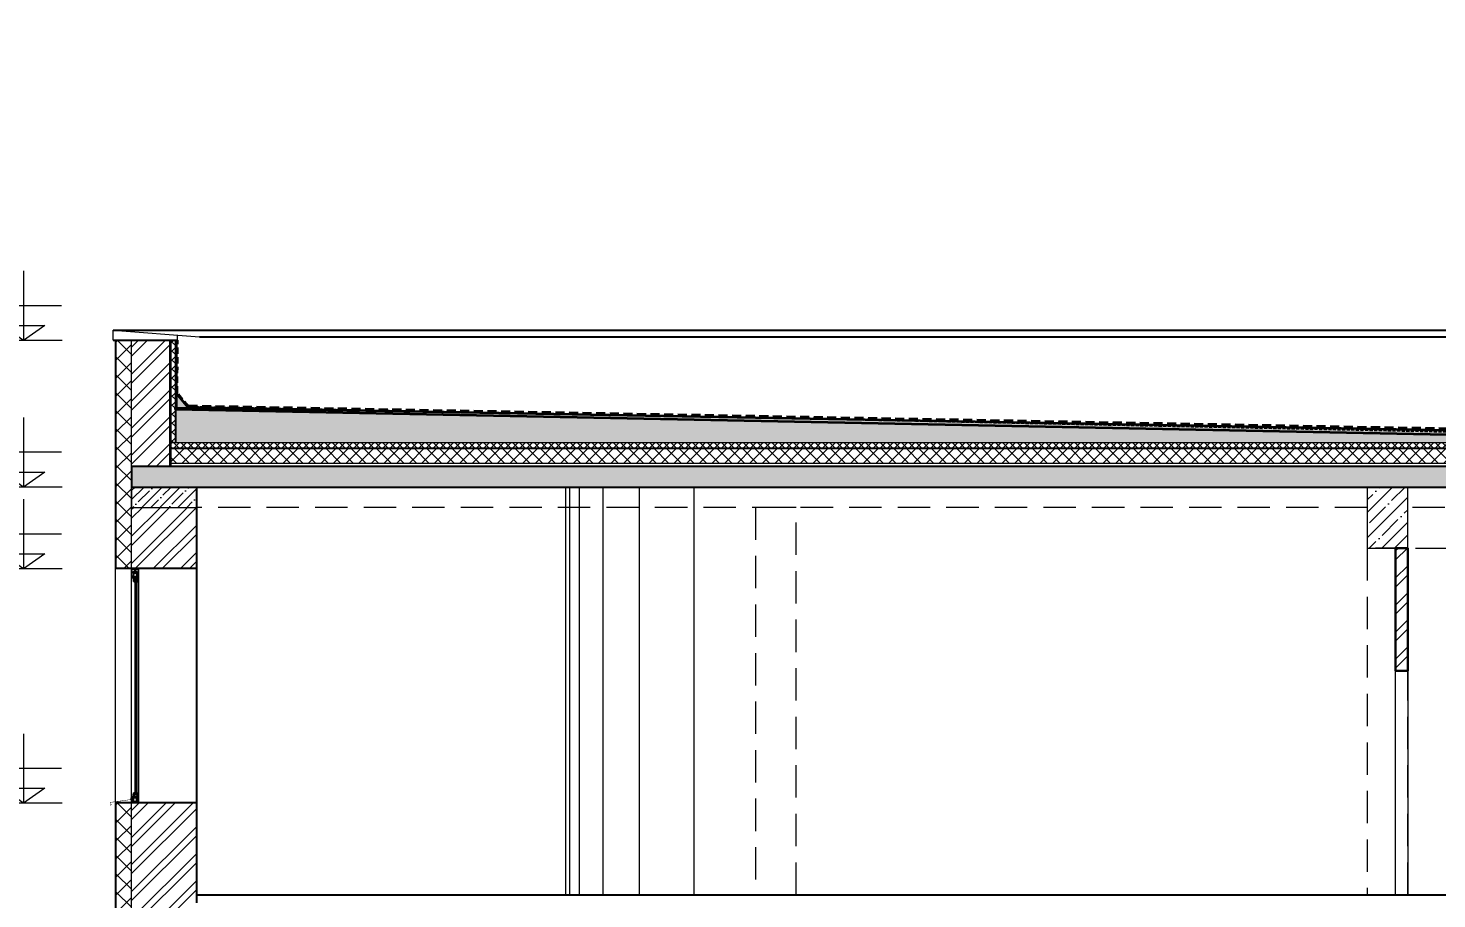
# Model space of a CAD drawing. Header units: millimetres. Extents: x -136099598 to 11807193, y 0 to 779331.
# Drawn here: x 548011 to 561829, y 296914 to 305456 of the extents above; entities that cross this region are included whole.
import ezdxf
from ezdxf import colors
from ezdxf.entities.mleader import LeaderData, LeaderLine
from ezdxf.math import Vec2, Vec3

# ---------------------------------------------------------------- set-up
doc = ezdxf.new("R2010")
doc.units = ezdxf.units.MM
doc.header["$MEASUREMENT"] = 0
for name, pattern in [('ADSK_Штрих_ш3 п1_5', [4.5, 3, -1.5]), ('DASHED', [19.05, 12.7, -6.35]), ('HIDDEN2', [4.7625, 3.175, -1.5875])]:
    doc.linetypes.add(name, pattern=pattern)
doc.layers.get('0').update_dxf_attribs({"color": 250, "lineweight": 9})
for name, color, linetype, lineweight in [('24_Фасад_разрез_тонкая', 7, 'Continuous', 9), ('АР_Двери', 5, 'Continuous', 18), ('АР_Лестницы', 6, 'Continuous', 15), ('АР_Окна', 4, 'Continuous', 0), ('АР_Отметки', 250, 'Continuous', 15), ('АР_Перегородки кирпич', 244, 'Continuous', 30), ('АР_Стены фасадные', 7, 'Continuous', 30), ('АР_Тонкие', 250, 'Continuous', 5), ('АР_Штриховка', 253, 'Continuous', 13), ('СТЕНЫ кирпич ЛИДЕР', 250, 'Continuous', 15), ('Фасад_тонкие', 7, 'Continuous', 5), ('Штриховка', 7, 'Continuous', 5), ('Штриховка в сечении', 7, 'Continuous', 18)]:
    doc.layers.add(name, color=color, linetype=linetype, lineweight=lineweight)
doc.layers.add('PDF _0', color=7, linetype='Continuous')
doc.styles.add('ISOCPEUR', font='isocpeur.ttf', dxfattribs={"width": 0.7})
doc.styles.add('PDF ISOCPEUR', font='isocpeur.ttf')

# ---------------------------------------------------------------- blocks, each defined once
blk = doc.blocks.new('A$Cd8d14d9d')
at = {"ltscale": 150}
for p, q in [((0, 682), (0, 0)), ((-372, 341), (1132, 341)), ((-380, 0), (380, 0))]:
    blk.add_line(p, q, dxfattribs=at)
blk.add_lwpolyline([(0, 0), (210, 147), (-210, 147), (0, 0)], dxfattribs=at)
blk = doc.blocks.new('A$Cb732d2f7')
at = {"ltscale": 150, "xscale": -1}
for p in [(-390, 12938), (-390, 11500), (-390, 10698), (-390, 8398), (-380, 6498), (-380, 4198), (-380, 2300), (-380, 0)]:
    blk.add_blockref('A$Cd8d14d9d', p, dxfattribs=at)
at = {"ltscale": 150, "xscale": -1, "rotation": 359.9992924696829}
blk.add_blockref('A$Cd8d14d9d', (-982, 12328), dxfattribs=at)
at = {"layer": 'PDF _0', "lineweight": 0, "char_height": 262.5, "attachment_point": 9, "style": 'PDF ISOCPEUR'}
for s, insert in [('+13,840', (-444, 13279)), ('+13,240', (-1022, 12669)), ('+12,400', (-444, 11841)), ('+11,600', (-444, 11039)), ('+9,300', (-444, 8739)), ('+7,400', (-434, 6839)), ('+5,100', (-434, 4539)), ('+3,200', (-434, 2641)), ('+0,900', (-434, 341))]:
    blk.add_mtext(s, dxfattribs=dict(at, insert=insert))
blk = doc.blocks.new('_DotSmall')
at = {"color": 0, "linetype": 'ByBlock', "const_width": 0.5}
blk.add_lwpolyline([(-0.0625, 0, 1), (0.0625, 0, 1)], format="xyb", close=True, dxfattribs=at)
blk = doc.blocks.new('A$Ca7d7b90d')
for p, q in [((0, 2179), (0, 2161)), ((0, 2162), (0, 2100)), ((0, 2162), (7, 2162)), ((0, 2155), (0, 2162)), ((0, 2162), (7, 2162)), ((0, 2161), (0, 2154)), ((0, 2155), (0, 2155)), ((0, 2155), (0, 2155)), ((0, 2154), (0, 2155)), ((0, 2155), (0, 2155)), ((0, 2100), (16, 2096)), ((2, 2160), (7, 2160)), ((2, 2160), (2, 2151)), ((7, 2160), (2, 2160)), ((2, 2160), (2, 2151)), ((2, 2151), (17, 2151)), ((2, 2151), (17, 2151)), ((3, 2148), (3, 2131)), ((17, 2148), (3, 2148)), ((3, 2137), (3, 2114)), ((11, 2114), (3, 2114)), ((3, 2112), (3, 2101)), ((11, 2112), (3, 2112)), ((3, 2101), (12, 2099)), ((7, 2162), (7, 2160)), ((7, 2162), (7, 2160)), ((11, 2112), (15, 2107)), ((12, 2112), (16, 2107)), ((13, 2162), (22, 2162)), ((13, 2162), (13, 2160)), ((13, 2160), (13, 2162)), ((13, 2162), (22, 2162)), ((13, 2160), (17, 2160)), ((17, 2160), (13, 2160)), ((13, 2099), (16, 2098)), ((15, 2107), (15, 2102)), ((16, 2107), (16, 2101)), ((16, 2096), (16, 2076)), ((16, 2076), (16, 2075)), ((17, 2160), (17, 2151)), ((17, 2151), (17, 2160)), ((17, 2115), (21, 2112)), ((17, 2075), (17, 2075)), ((17, 2074), (17, 2065)), ((18, 2112), (18, 2106)), ((18, 2105), (18, 2084)), ((19, 2160), (22, 2160)), ((19, 2160), (19, 2151)), ((22, 2160), (19, 2160)), ((19, 2160), (19, 2151)), ((19, 2151), (32, 2160)), ((19, 2151), (32, 2151)), ((19, 2151), (19, 2151)), ((19, 2148), (32, 2148)), ((19, 2145), (19, 2115)), ((19, 2115), (21, 2115)), ((19, 2115), (31, 2115)), ((19, 2074), (19, 2066)), ((21, 2146), (21, 2115)), ((21, 2146), (49, 2146)), ((21, 2112), (31, 2112)), ((22, 2162), (22, 2160)), ((22, 2162), (22, 2160)), ((24, 2069), (24, 2074)), ((25, 2108), (25, 2112)), ((34, 2108), (25, 2108)), ((25, 2078), (55, 2080)), ((25, 2075), (25, 2078)), ((26, 2074), (25, 2075)), ((26, 2069), (26, 2074)), ((30, 2146), (30, 2144)), ((30, 2144), (39, 2144)), ((31, 2116), (31, 2112)), ((31, 2116), (38, 2116)), ((32, 2160), (32, 2179)), ((32, 2179), (32, 2179)), ((33, 2099), (33, 2104)), ((33, 2104), (35, 2104)), ((34, 2106), (34, 2108)), ((35, 2106), (34, 2106)), ((47, 2098), (34, 2098)), ((35, 2104), (35, 2106)), ((38, 2151), (51, 2151)), ((38, 2148), (51, 2148)), ((38, 2116), (38, 2112)), ((38, 2115), (50, 2115)), ((38, 2112), (52, 2112)), ((39, 2146), (39, 2144)), ((58, 2107), (45, 2107)), ((45, 2107), (45, 2105)), ((45, 2105), (47, 2105)), ((47, 2162), (56, 2162)), ((47, 2162), (47, 2160)), ((47, 2160), (51, 2160)), ((47, 2105), (47, 2099)), ((49, 2146), (49, 2115)), ((49, 2115), (51, 2115)), ((50, 2119), (66, 2119)), ((51, 2160), (51, 2151)), ((51, 2148), (51, 2115)), ((52, 2148), (66, 2148)), ((52, 2112), (52, 2110)), ((52, 2110), (56, 2110)), ((53, 2160), (56, 2160)), ((53, 2160), (53, 2151)), ((53, 2151), (68, 2151)), ((55, 2080), (55, 2067)), ((56, 2162), (56, 2160)), ((56, 2110), (56, 2117)), ((56, 2117), (66, 2117)), ((57, 2103), (57, 2106)), ((57, 2106), (58, 2106)), ((63, 2103), (57, 2103)), ((57, 2080), (57, 2066)), ((58, 2106), (58, 2107)), ((65, 2107), (61, 2107)), ((61, 2107), (61, 2106)), ((61, 2106), (63, 2106)), ((63, 2106), (63, 2103)), ((66, 2117), (65, 2110)), ((65, 2110), (70, 2110)), ((65, 2063), (65, 2107)), ((66, 2148), (66, 2123)), ((66, 2133), (66, 2119)), ((70, 2165), (70, 2179)), ((70, 2171), (70, 2110)), ((18, 2064), (27, 2060)), ((20, 2065), (27, 2062)), ((25, 2068), (24, 2068)), ((28, 2069), (26, 2069)), ((26, 2069), (26, 2069)), ((26, 2067), (26, 2067)), ((27, 2062), (27, 2066)), ((27, 2060), (29, 2060)), ((29, 2068), (28, 2069)), ((29, 2060), (29, 2068)), ((29, 2060), (30, 2056)), ((39, 2060, 0), (34, 2060, 0)), ((49, 2060, 0), (43, 2060)), ((53, 2058), (52, 2057, 0)), ((55, 2067), (53, 2067)), ((53, 2067), (53, 2064)), ((53, 2064), (54, 2064)), ((54, 2061), (53, 2061)), ((53, 2061), (53, 2058)), ((53, 2058), (54, 2058)), ((54, 2058), (64, 2062)), ((54, 2061), (54, 2061)), ((57, 2063), (56, 2065)), ((58, 2062), (56, 2061)), ((59, 2065), (58, 2066)), ((59, 2062), (63, 2063))]:
    blk.add_line(p, q)
at = {"elevation": 0}
for points in [[(70, 2191), (70, 2179), (0, 2179), (0, 2191)], [(52, 2071), (29, 2071), (29, 2075), (52, 2075)], [(56, 2162), (56, 2160), (53, 2160), (53, 2151), (68, 2151), (68, 2160), (62, 2160), (62, 2162), (70, 2162), (70, 2171), (70, 2179), (38, 2179), (38, 2151), (51, 2151), (51, 2160), (47, 2160), (47, 2162), (56, 2162)]]:
    blk.add_lwpolyline(points, close=True, dxfattribs=at)
for points in [[(18, 2112), (24, 2112), (24, 2106), (18, 2106)], [(18, 2105), (24, 2105), (24, 2084), (18, 2084)], [(24, 2074), (19, 2074)], [(45, 2079), (43, 2079), (43, 2077), (37, 2077), (38, 2079), (35, 2079), (35, 2077), (30, 2077), (30, 2078), (25, 2078), (25, 2075), (29, 2075), (29, 2075)], [(52, 2075), (55, 2077), (55, 2078), (54, 2078), (54, 2079), (52, 2079), (52, 2080), (51, 2080), (51, 2077), (45, 2077), (45, 2079)], [(65, 2107), (67, 2107), (67, 2108), (70, 2108), (70, 2110)]]:
    blk.add_lwpolyline(points)
for points in [[(22, 2077), (22, 2077, -0.220624), (22, 2078), (23, 2080, 0.200745), (23, 2080), (22, 2081), (21, 2078, 0.137154), (21, 2077), (21, 2076), (21, 2076, -0.294881), (20, 2077), (20, 2077, -0.24632), (20, 2078), (22, 2081), (19, 2081), (19, 2082), (22, 2082, -0.154463), (23, 2082), (23, 2081, -0.295046), (24, 2080), (23, 2077), (24, 2077), (24, 2077, -0.392087)], [(55, 2105), (54, 2082), (26, 2080), (26, 2082), (25, 2083), (25, 2089), (27, 2089), (27, 2090), (25, 2090), (25, 2105), (30, 2105), (30, 2099, 0.414214), (31, 2098), (31, 2098), (31, 2096, 0.414214), (32, 2095), (38, 2095), (38, 2093), (40, 2093), (40, 2095), (41, 2095), (41, 2093), (43, 2093), (43, 2095), (47, 2095), (49, 2095, 0.414214), (50, 2096), (50, 2105)]]:
    blk.add_lwpolyline(points, format="xyb", close=True, dxfattribs=at)
blk.add_lwpolyline([(57, 2080), (56, 2082), (56, 2101), (63, 2101, -0.414214), (63, 2100), (63, 2063)], format="xyb")
for centre, radius, start, end in [((15, 2113), 4.13, 32.5036, 171.0739), ((15, 2113), 3.06, 35.6724, 187.8932), ((15, 2099), 3.16, 97.2423, 180.0057), ((15, 2099), 2.09, 57.6218, 197.7088), ((17, 2075), 0.803, 180, 240), ((17, 2074), 0.803, 0, 60), ((35, 2114), 4.87, 196.2855, 343.7145), ((34, 2099), 0.803, 180, 270), ((47, 2099), 0.803, 270, 0), ((18, 2065), 0.803, 180, 246.4843), ((20, 2066), 0.803, 180, 246.4843), ((25, 2069), 0.803, 180, 225), ((26, 2068), 0.803, 225, 270), ((26, 2066), 0.803, 0, 90), ((55, 2064), 0.803, 41.6297, 176.6297), ((55, 2061), 0.803, 180, 315), ((58, 2066), 0.803, 180, 229.7384), ((57, 2063), 0.803, 315, 49.7384), ((57, 2063), 2.55, 333.5184, 49.7384), ((64, 2063), 0.803, 291.1065, 0)]:
    blk.add_arc(centre, radius, start, end)
at = {"layer": 'АР_Стены фасадные', "lineweight": 15}
for p, q in [((0, -47), (0, -109)), ((17, -98), (2, -98)), ((2, -98), (2, -107)), ((12, -46), (4, -48)), ((4, -48), (4, -59)), ((4, -59), (4, -48)), ((11, -59), (4, -59)), ((4, -60), (4, -76)), ((11, -60), (4, -60)), ((15, -76), (4, -76)), ((4, -78), (4, -95)), ((15, -78), (4, -78)), ((4, -95), (17, -95)), ((8, -76), (8, -78)), ((8, -95), (8, -98)), ((15, -53), (11, -59)), ((16, -53), (12, -59)), ((13, -61), (12, -62)), ((12, -76), (12, -78)), ((12, -95), (12, -98)), ((15, -62), (14, -64)), ((16, -48), (15, -48)), ((15, -53), (15, -49)), ((17, -63), (15, -76)), ((15, -78), (17, -95)), ((16, -23), (16, -22)), ((16, -43), (16, -23)), ((16, -53), (16, -48)), ((21, -59), (16, -63)), ((17, -22), (17, -21)), ((19, -62), (17, -77)), ((17, -77), (19, -95)), ((17, -98), (17, -107)), ((18, -11), (27, -7)), ((18, -21), (18, -11)), ((18, -52), (18, -31)), ((18, -59), (18, -53)), ((19, -21), (19, -13)), ((50, -62), (19, -62)), ((19, -65), (19, -95)), ((21, -65), (19, -65)), ((19, -95), (33, -95)), ((33, -98), (19, -98)), ((19, -98), (19, -107)), ((20, -12), (27, -9)), ((34, -59), (21, -59)), ((21, -65), (21, -93)), ((49, -93), (21, -93)), ((25, -14), (24, -15)), ((24, -16), (24, -21)), ((26, -21), (25, -22)), ((25, -22), (25, -25)), ((25, -25), (55, -27)), ((34, -54), (25, -54)), ((25, -54), (25, -59)), ((26, -14), (26, -14)), ((28, -16), (26, -16)), ((26, -16), (26, -16)), ((26, -16), (26, -21)), ((27, -7), (29, -7)), ((27, -9), (27, -13)), ((29, -15), (28, -16)), ((29, -7), (30, -3)), ((29, -7), (29, -15)), ((33, -45), (33, -51)), ((33, -51), (35, -51)), ((39, -7), (34, -7)), ((47, -45), (34, -45)), ((35, -53), (34, -53)), ((34, -53), (34, -54)), ((34, -59), (34, -62)), ((35, -51), (35, -53)), ((52, -59), (36, -59)), ((36, -59), (36, -62)), ((40, -95), (51, -95)), ((51, -98), (40, -98)), ((49, -7), (43, -7)), ((45, -54), (45, -52)), ((45, -52), (47, -52)), ((58, -54), (45, -54)), ((47, -52), (47, -45)), ((49, -93), (49, -65)), ((51, -65), (49, -65)), ((50, -62), (55, -76)), ((53, -5), (51, -4)), ((51, -95), (51, -65)), ((51, -95), (55, -76)), ((51, -98), (51, -107)), ((57, -56), (52, -56)), ((52, -59), (52, -56)), ((53, -8), (53, -5)), ((53, -5), (54, -5)), ((54, -8), (53, -8)), ((53, -14), (53, -11)), ((53, -11), (54, -11)), ((55, -14), (53, -14)), ((53, -95), (55, -82)), ((53, -95), (66, -95)), ((68, -98), (53, -98)), ((53, -98), (53, -107)), ((54, -5), (64, -9)), ((54, -8), (54, -8)), ((66, -69), (54, -69)), ((54, -69), (56, -76)), ((55, -27), (55, -14)), ((66, -82), (55, -82)), ((57, -9), (56, -8)), ((57, -10), (56, -12)), ((57, -56), (56, -64)), ((66, -64), (56, -64)), ((56, -80), (56, -76)), ((66, -80), (56, -80)), ((57, -27), (57, -13)), ((63, -50), (57, -50)), ((57, -50), (57, -53)), ((57, -53), (58, -53)), ((59, -12), (58, -13)), ((58, -53), (58, -54)), ((59, -9), (63, -10)), ((61, -54), (61, -53)), ((61, -53), (63, -53)), ((65, -54), (61, -54)), ((63, -53), (63, -50)), ((65, -10), (65, -54)), ((70, -56), (65, -56)), ((65, -56), (66, -64)), ((66, -80), (66, -69)), ((66, -95), (66, -82)), ((70, -56), (70, -109))]:
    blk.add_line(p, q, dxfattribs=at)
for points in [[(31, 2071), (31, -18)], [(34, 2071), (34, -18)], [(39, 2071), (39, -18)], [(43, 2071), (43, -18)], [(49, 2071), (49, -18)], [(52, 2071), (52, -18)], [(18, -52), (24, -52), (24, -31), (18, -31)], [(18, -59), (24, -59), (24, -53), (18, -53)], [(24, -21), (19, -21)], [(45, -26), (43, -26), (43, -24), (38, -24), (38, -26), (35, -25), (35, -24), (30, -24), (30, -25), (26, -25), (26, -22), (29, -22), (29, -22)], [(36, -62), (36, -59), (52, -59), (52, -56), (57, -56), (56, -64), (66, -64), (65, -56), (70, -56), (70, -109), (64, -109), (64, -107), (68, -107), (68, -98), (53, -98), (53, -107), (56, -107), (56, -109), (47, -109), (47, -107), (51, -107), (51, -98), (40, -98), (40, -95), (51, -95), (55, -76), (50, -62), (36, -62)], [(52, -22), (55, -24), (55, -24), (54, -24), (54, -26), (52, -26), (52, -27), (51, -27), (51, -24), (45, -24), (45, -26)], [(65, -54), (67, -54), (67, -55), (70, -55), (70, -56)]]:
    blk.add_lwpolyline(points, dxfattribs=at)
for points in [[(16, -43), (16, -45), (13, -45, 0.379688), (15, -48), (16, -48), (16, -53), (12, -59, 0.457708), (16, -63), (21, -59), (34, -59), (34, -62), (19, -62), (17, -77), (19, -95), (33, -95), (33, -98), (19, -98), (19, -107), (23, -107), (23, -109), (13, -109), (13, -107), (17, -107), (17, -98), (2, -98), (2, -107), (6, -107), (6, -109), (0, -109), (0, -47), (16, -43)], [(57, -27), (56, -29), (56, -48), (63, -48, 0.414214), (63, -47), (63, -10)]]:
    blk.add_lwpolyline(points, format="xyb", dxfattribs=at)
for points in [[(23, -24), (23, -24, 0.220624), (22, -25), (23, -27, -0.200745), (23, -27), (23, -28), (21, -25, -0.137154), (21, -24), (21, -23), (21, -23, 0.294881), (20, -24), (20, -24, 0.24632), (20, -25), (22, -28), (19, -28), (19, -29), (22, -29, 0.154463), (23, -28), (23, -28, 0.295046), (24, -27), (23, -24), (24, -24), (24, -24, 0.392087)], [(55, -52), (54, -29), (26, -26), (26, -29), (25, -30), (25, -36), (28, -36), (28, -37), (25, -37), (25, -52), (30, -52), (30, -46, -0.414214), (31, -45), (31, -45), (31, -43, -0.414214), (32, -42), (38, -42), (38, -40), (40, -40), (40, -42), (41, -42), (41, -40), (43, -40), (43, -42), (47, -42), (49, -42, -0.414214), (50, -43), (50, -52)]]:
    blk.add_lwpolyline(points, format="xyb", close=True, dxfattribs=at)
for points in [[(52, -18), (29, -18), (29, -22), (52, -22)], [(65, -66), (54, -66), (54, -68), (65, -68)]]:
    blk.add_lwpolyline(points, close=True, dxfattribs=at)
for centre, radius, start, end in [((15, -60), 3.88, 184.6729, 304.0229), ((15, -46), 3.43, 185.2138, 261.6464), ((16, -59), 3.56, 178.2218, 276.5977), ((16, -46), 2.31, 167.4935, 258.8856), ((35, -61), 4.87, 17.4307, 162.5693), ((35, -60), 2.63, 23.4637, 156.5363), ((34, -45), 0.8, 90, 180), ((47, -45), 0.8, 0, 90)]:
    blk.add_arc(centre, radius, start, end, dxfattribs=at)
at = {"layer": 'АР_Тонкие', "lineweight": 15}
for centre, radius, start, end in [((17, -22), 0.8, 120, 180), ((17, -21), 0.8, 300, 0), ((18, -11), 0.8, 113.5158, 180), ((20, -13), 0.8, 113.5158, 180), ((25, -16), 0.8, 135, 180), ((26, -15), 0.8, 90, 135), ((26, -13), 0.8, 270, 0), ((55, -8), 0.8, 45, 180), ((55, -11), 0.8, 183.3703, 318.3703), ((57, -10), 0.8, 310.2616, 45), ((58, -13), 0.8, 130.2616, 180), ((57, -10), 2.54, 310.2616, 26.4816), ((64, -10), 0.8, 0, 68.8935)]:
    blk.add_arc(centre, radius, start, end, dxfattribs=at)

msp = doc.modelspace()

# ---------------------------------------------------------------- hatches: boundary and pattern name
at = {"ltscale": 40, "true_color": 0x383e42}
h = msp.add_hatch(dxfattribs=at)
h.set_pattern_fill('ANSI32', color=250, scale=500, angle=360)
h.set_pattern_definition([(45, (56044.5, 0), (-132.58252, 132.58252), []), (45, (56132.89, -2e-14), (-132.58252, 132.58252), [])])
h.paths.add_polyline_path([(549024.752, 302394.327), (549405.498, 302393.98), (549405.536, 302242.955), (549405.498, 302238.006), (549407.287, 301333.998), (549405.499, 301333.945), (549405.497, 301153.943), (549024.752, 301153.945), (549024.713, 300754.211), (549664.79, 300754.211), (549664.751, 300154.208), (549024.752, 300154.208)])
at = {"ltscale": 100, "transparency": 33554687}
h = msp.add_hatch(dxfattribs=at)
h.set_pattern_fill('ANSI35', color=0, scale=700)
h.set_pattern_definition([(45, (107916.07, -0.61), (-123.743687, 123.743687), []), (45, (108039.81, -0.61), (-123.743687, 123.743687), [218.75, -43.75, 0, -43.75])])
h.paths.add_polyline_path([(613114.744, 301153.968), (549024.691, 301153.937), (549024.812, 300954.023), (561124.873, 300953.894), (561180.788, 300953.98), (613114.744, 300954.031)])
h = msp.add_hatch(dxfattribs=at)
h.set_pattern_fill('ANSI35', color=0, scale=500)
h.paths.add_polyline_path([(549664.752, 300953.98), (549664.752, 300754.211), (549024.612, 300754.211), (549024.612, 300953.98)])
h = msp.add_hatch(dxfattribs=at)
h.set_pattern_fill('ANSI35', color=0, scale=700)
h.set_pattern_definition([(45, (113681.05, -0.62), (-123.743687, 123.743687), []), (45, (113804.8, -0.62), (-123.743687, 123.743687), [218.75, -43.75, 0, -43.75])])
h.paths.add_polyline_path([(561544.6, 300954.024), (561144.876, 300954.024), (561144.87, 300354.174), (561144.87, 300353.974), (561344.736, 300353.974), (561544.601, 300353.974)])
at = {"ltscale": 40, "true_color": 0x383e42}
h = msp.add_hatch(dxfattribs=at)
h.set_pattern_fill('ANSI32', color=250, scale=500, angle=360)
h.set_pattern_definition([(45, (95961.26, 4303.58), (-132.58252, 132.58252), []), (45, (96049.65, 4303.58), (-132.58252, 132.58252), [])])
h.paths.add_polyline_path([(561544.761, 300353.974), (561544.761, 299152.323), (561424.882, 299152.323), (561424.882, 300353.974)])
h = msp.add_hatch(dxfattribs=at)
h.set_pattern_fill('ANSI32', color=250, scale=500, angle=360)
h.set_pattern_definition([(45, (50033.95, 9595.65), (-132.58252, 132.58252), []), (45, (50122.34, 9595.65), (-132.58252, 132.58252), [])])
h.paths.add_polyline_path([(549566.862, 296873.985), (549566.862, 296673.985), (549664.752, 296673.985), (549664.752, 295953.863), (549024.752, 295953.982), (549024.773, 297854.316), (549664.752, 297854.1), (549664.752, 296873.985)])
at = {"layer": 'Штриховка', "transparency": 33554636}
h = msp.add_hatch(dxfattribs=at)
h.set_pattern_fill('ANSI37', color=256, scale=1000)
h.set_pattern_definition([(45, (58951.07, 10798), (-88.388348, 88.388348), []), (135, (58951.07, 10798), (-88.388348, -88.388348), [])])
h.paths.add_polyline_path([(549024.752, 302393.942), (549024.752, 300154.208), (548874.752, 300154.208), (548874.752, 302393.942)])
h = msp.add_hatch(dxfattribs=at)
h.set_pattern_fill('ANSI37', color=256, scale=500)
h.paths.add_polyline_path([(549455.498, 302393.943), (549455.498, 301386.038), (549405.5, 301386.038), (549405.498, 302393.942)])
h = msp.add_hatch(dxfattribs=at)
h.set_pattern_fill('AR-SAND', color=256, scale=20)
h.set_pattern_definition([(37.5, (0, 0), (-1.2598672, 38.5364754), [0, -30.4, 0, -34, 0, -32.5]), (7.5, (0, 0), (35.395534, 56.4429213), [0, -16.4, 0, -27.4, 0, -10.5]), (327.5, (-24.6, 0), (62.2828372, 0.113181), [0, -10, 0, -36, 0, -47]), (317.5, (-24.6, 0), (60.122532, 17.5535113), [0, -5, 0, -23.6, 0, -27])])
h.paths.add_polyline_path([(549465.498, 301714.331), (549465.498, 301872.876), (549576.53, 301736.255), (563404.752, 301486.021), (566853.781, 301546.499), (579344.7, 301765.524), (595283.972, 301485.996), (604169.126, 301627.29), (612590.228, 301761.205), (612702.806, 301888.539), (612702.806, 301762.995), (612712.806, 301763.154), (612712.806, 301713.154), (595283.972, 301435.996), (579344.736, 301713.497), (563404.752, 301436.025)])
h = msp.add_hatch(dxfattribs=at)
h.set_pattern_fill('ANSI37', color=256, scale=400)
h.set_pattern_definition([(45, (413666.46, 27.124), (-35.355339, 35.355339), []), (135, (413666.46, 27.124), (-35.355339, -35.355339), [])])
h.paths.add_polyline_path([(612712.806, 301386.026), (612712.806, 301333.945), (549405.498, 301333.965), (549405.5, 301386.041)])
h = msp.add_hatch(dxfattribs=at)
h.set_pattern_fill('ANSI37', color=256, scale=700)
h.set_pattern_definition([(45, (107916.13, 29.43), (-61.871843, 61.871843), []), (135, (107916.13, 29.43), (-61.871843, -61.871843), [])])
h.paths.add_polyline_path([(612762.807, 301334.301), (549405.498, 301333.991), (549405.498, 301184.066), (561024.937, 301183.937), (561051.06, 301184.023), (612762.805, 301184.054)])
h = msp.add_hatch(dxfattribs=at)
h.set_pattern_fill('ANSI37', color=256, scale=1000)
h.set_pattern_definition([(45, (58951.07, 6258.22), (-88.388348, 88.388348), []), (135, (58951.07, 6258.22), (-88.388348, -88.388348), [])])
h.paths.add_polyline_path([(549024.752, 297854.171), (549024.752, 295953.982), (548874.752, 295953.944), (548874.752, 297854.171)])
at = {"layer": 'Штриховка в сечении', "ltscale": 2, "transparency": 33554636}
h = msp.add_hatch(dxfattribs=at)
h.set_pattern_fill('GRAVEL', color=256, scale=250)
h.set_pattern_definition([(228.0127875, (180, 250), (-2000, -2250), [33.634, -3329.77201]), (184.9697407, (157.5, 225), (3000, 250), [57.717, -5713.98119]), (132.510447, (100, 220), (2500, -2750), [40.697, -4029.00815]), (267.273689, (2.5, 157.5), (250, 5000), [52.5595, -5203.38951]), (292.8336542, (0, 105), (-1250, 3000), [51.53875, -5102.34328]), (357.273689, (20, 57.5), (-5000, 250), [52.5595, -5203.38951]), (37.6942405, (72.5, 55), (-3250, -2500), [69.50725, -6881.21214]), (72.2553284, (127.5, 97.5), (1750, 5500), [65.622, -6496.58037]), (121.4295656, (147.5, 160), (-2000, 3250), [52.7375, -5221.01828]), (175.2363583, (120, 205), (2750, -250), [60.208, -2950.190645]), (222.3974378, (60, 210), (-3000, -2750), [77.862, -7708.34375]), (138.814075, (250, 155), (-1750, 1500), [26.57525, -2630.9612]), (171.4692344, (230, 172.5), (3250, -500), [50.55925, -5005.37785]), (225, (180, 180), (-3e-14, -250), [35.35525, -318.19814]), (203.1985905, (162.5, 210), (1250, 500), [19.0395, -1884.90378]), (291.8014095, (145, 202.5), (-250, 750), [26.92575, -1319.36545]), (30.9637565, (155, 177.5), (750, 500), [43.73225, -1414.00572]), (161.565051, (192.5, 200), (500, -250), [31.62275, -758.946665]), (16.3895403, (0, 202.5), (2500, 750), [44.3, -4385.71129]), (70.346176, (42.5, 215), (-1000, -2750), [37.16525, -3679.35194]), (293.1985905, (192.5, 250), (-500, 1250), [38.07875, -1865.86453]), (343.6104597, (207.5, 215), (-2500, 750), [44.3, -4385.71129]), (339.443955, (0, 47.5), (-1250, 500), [42.72, -2093.28094]), (294.7751406, (40, 32.5), (-1250, 2750), [35.7945, -3543.66077]), (66.8014095, (195, 0), (500, 1250), [38.07875, -1865.86453]), (17.3540246, (210, 35), (-3250, -1000), [41.90775, -4148.8559]), (69.443955, (72.5, 0), (-500, -1250), [21.36, -2114.64094]), (101.3099325, (180, 0), (-250, 1000), [12.7475, -1262.00738]), (165.963757, (177.5, 12.5), (750, -250), [51.53875, -979.23766]), (186.009006, (127.5, 25), (2500, 250), [47.7625, -4728.48079]), (303.690068, (155, 155), (-250, 500), [36.0555, -865.33232]), (353.1572266, (175, 125), (4250, -500), [62.9485, -6231.89066]), (60.945396, (237.5, 117.5), (-1000, -1750), [25.739, -2548.168535]), (90, (250, 140), (-250, 250), [15, -235]), (120.2564372, (122.5, 32.5), (1000, -1750), [34.731, -3438.38]), (48.0127875, (105, 62.5), (2000, 2250), [67.268, -3296.13801]), (0, (150, 112.5), (250, 250), [65, -185]), (325.3048465, (215, 112.5), (2500, -1750), [39.5285, -3913.318575]), (254.054604, (247.5, 90), (-250, -1000), [36.4005, -1783.62697]), (207.6459754, (237.5, 55), (-4750, -2500), [59.26625, -5867.36855]), (175.4260787, (185, 27.5), (-3250, 250), [62.69975, -6207.26835])])
h.paths.add_polyline_path([(612712.806, 301713.154), (595283.102, 301436.011), (579344.736, 301713.497), (563403.957, 301436.041), (549455.523, 301714.654), (549455.498, 301386.038), (561024.873, 301386.038), (561167.067, 301386.038), (612712.806, 301385.979)])

# ---------------------------------------------------------------- linework, layer by layer
at = {"ltscale": 150}
for p, q in [((549024.752, 302393.98), (548864.752, 302393.98)), ((548864.752, 302393.98), (548864.752, 287693.982, 0.403)), ((548874.752, 300154.208, -0.056), (548874.752, 302393.98)), ((549024.752, 300154.208, -0.056), (549024.752, 302393.98)), ((549405.498, 301333.991), (549405.536, 302242.955)), ((553284.761, 296954.186, -0.179), (553284.761, 300953.98)), ((553326.194, 296954.186, -0.984), (553326.194, 300953.98, -0.984)), ((553417.818, 296954.186, -0.984), (553417.818, 300953.98, -0.984)), ((553652.92, 296954.186, -0.984), (553652.92, 300953.98, -0.984)), ((554009.095, 296954.186, -0.984), (554009.095, 300953.98, -0.984)), ((554545.726, 296954.187, -0.984), (554545.726, 300953.98, -0.984)), ((548874.752, 295953.982, 0.403), (548874.752, 297854.208, -0.114)), ((549024.752, 295953.982, 0.403), (549024.752, 297854.208, -0.114))]:
    msp.add_line(p, q, dxfattribs=at)
at = {"color": 7, "lineweight": 35, "ltscale": 150}
msp.add_line((549405.498, 302393.98), (549405.498, 301153.98), dxfattribs=at)
at = {"color": 7, "lineweight": 25, "ltscale": 150}
for p, q in [((549455.498, 302393.98), (549455.498, 301386.038)), ((549465.498, 302393.98), (549465.498, 301732.128))]:
    msp.add_line(p, q, dxfattribs=at)
at = {"linetype": 'ADSK_Штрих_ш3 п1_5', "ltscale": 10}
for p, q in [((549405.515, 301740.52), (549405.017, 301740.53)), ((563404.253, 301461.026), (549586.947, 301743.367))]:
    msp.add_line(p, q, dxfattribs=at)
at = {"color": 7, "lineweight": 35}
msp.add_lwpolyline([(549455.523, 301714.654), (549455.498, 301732.305), (549465.498, 301732.128), (549465.498, 301872.876), (549576.53, 301736.255), (563404.752, 301486.021), (566853.781, 301546.499), (579344.7, 301765.524), (595283.972, 301485.996), (604169.126, 301627.29), (612590.228, 301761.205), (612702.088, 301887.727), (612702.012, 301762.982), (612712.806, 301763.154), (612712.806, 301713.154), (595283.972, 301435.996), (579344.736, 301713.497), (563404.752, 301436.025)], close=True, dxfattribs=at)
at = {"ltscale": 150}
msp.add_lwpolyline([(549664.752, 300953.98), (549024.752, 300953.98), (549024.752, 300754.211), (549664.752, 300754.211)], close=True, dxfattribs=at)
msp.add_lwpolyline([(549664.752, 300953.98), (549024.752, 300953.98), (549024.752, 300754.211), (549664.752, 300754.211)], close=True, dxfattribs=at)
at = {"ltscale": 100}
msp.add_lwpolyline([(561144.87, 300353.974), (561544.601, 300353.974), (561544.601, 300954.024), (561144.87, 300954.024)], close=True, dxfattribs=at)
at = {"layer": '24_Фасад_разрез_тонкая', "linetype": 'DASHED', "lineweight": 30, "ltscale": 7}
for p, q in [((563404.331, 301494.02), (549575.416, 301737.625)), ((563405.032, 301502.019), (549580.216, 301751.419))]:
    msp.add_line(p, q, dxfattribs=at)
at = {"layer": '24_Фасад_разрез_тонкая', "linetype": 'DASHED', "lineweight": 30, "ltscale": 5}
msp.add_lwpolyline([(549586.947, 301743.367), (549473.121, 301879.526), (549477.064, 302393.98)], dxfattribs=at)
at = {"layer": '24_Фасад_разрез_тонкая', "lineweight": 9}
for points in [[(612712.806, 301386.026), (549405.5, 301386.038)], [(612762.806, 301184.054), (549405.498, 301184.066)]]:
    msp.add_lwpolyline(points, dxfattribs=at)
at = {"layer": 'АР_Двери', "ltscale": 150, "elevation": -0.352}
msp.add_lwpolyline([(561424.76, 299152.323), (561544.761, 299152.323), (561544.761, 296954.187), (561424.76, 296954.187)], close=True, dxfattribs=at)
at = {"layer": 'АР_Лестницы', "color": 3, "linetype": 'HIDDEN2', "ltscale": 100}
for p, q in [((561144.997, 300754.196), (549664.752, 300754.211)), ((567144.946, 300754.188), (561544.601, 300754.195))]:
    msp.add_line(p, q, dxfattribs=at)
at = {"layer": 'АР_Лестницы', "color": 18, "linetype": 'HIDDEN2', "ltscale": 100, "true_color": 0x000000}
msp.add_lwpolyline([(561144.997, 300353.984), (567544.946, 300353.985), (567544.946, 300953.985), (561144.997, 300953.984)], close=True, dxfattribs=at)
at = {"layer": 'АР_Лестницы', "color": 18, "linetype": 'HIDDEN2', "ltscale": 100, "true_color": 0x000000, "elevation": -0.179}
for points in [[(555144.761, 296954.186), (555544.761, 296954.186), (555544.76, 300754.204), (555144.76, 300754.204)], [(561144.761, 296954.186), (561544.761, 296954.186), (561544.736, 300353.974), (561144.736, 300353.974)]]:
    msp.add_lwpolyline(points, close=True, dxfattribs=at)
at = {"layer": 'АР_Окна', "ltscale": 150, "elevation": -0.292}
msp.add_lwpolyline([(549024.93, 300154.246), (549094.592, 300154.208), (549094.592, 297854.208), (549024.93, 297854.208)], close=True, dxfattribs=at)
at = {"layer": 'АР_Перегородки кирпич', "ltscale": 100, "elevation": -0.352}
msp.add_lwpolyline([(561424.76, 299152.323), (561544.761, 299152.323), (561544.761, 300353.974), (561424.76, 300353.974)], close=True, dxfattribs=at)
at = {"layer": 'АР_Штриховка', "const_width": 4.536}
msp.add_lwpolyline([(548817.998, 297827.7), (548826.386, 297839.587, 0.629962256), (548824.929, 297842.63), (548817.283, 297842.63, -0.397197195), (548815.004, 297844.784), (548815.004, 297857.326, -0.373560684), (548817.581, 297860.294), (549014.381, 297887.234), (549014.381, 297906.893)], format="xyb", dxfattribs=at)
at = {"layer": 'СТЕНЫ кирпич ЛИДЕР', "lineweight": 25, "ltscale": 100}
for p, q in [((548844.599, 302493.915), (578764.716, 302493.915)), ((548844.599, 302393.98), (549475.673, 302393.98)), ((549690.746, 302429.126), (578764.716, 302429.126)), ((563404.752, 301486.021), (549455.498, 301732.305)), ((563404.752, 301436.025), (549455.498, 301714.655)), ((549405.498, 301333.965), (612762.806, 301333.945)), ((549664.752, 300953.98), (573759.63, 300953.98)), ((549664.751, 300154.208, -0.179), (548874.891, 300154.208, -0.213)), ((549664.751, 297854.208, -0.179), (548874.891, 297854.208, -0.213)), ((549664.752, 296954.208, -0.179), (609094.728, 296953.841, -0.179))]:
    msp.add_line(p, q, dxfattribs=at)
msp.add_lwpolyline([(549024.752, 300953.98), (613114.744, 300954.032), (613114.744, 301153.968), (549024.752, 301153.98)], close=True, dxfattribs=at)
msp.add_lwpolyline([(549664.752, 296873.985), (549664.752, 300953.98)], dxfattribs=at)
at = {"layer": 'Фасад_тонкие'}
for p, q in [((548844.599, 302493.915), (549690.749, 302429.126)), ((548844.599, 302393.98), (548844.599, 302493.915)), ((549475.673, 302393.98), (549475.673, 302445.594))]:
    msp.add_line(p, q, dxfattribs=at)

# ---------------------------------------------------------------- block references
at = {"ltscale": 150}
msp.add_blockref('A$Cb732d2f7', (548355.921, 289453.981, -0.324), dxfattribs=at)
at = {"lineweight": 35, "ltscale": 150}
msp.add_blockref('A$Ca7d7b90d', (549025.071, 297963.09, -0.292), dxfattribs=at)

# ---------------------------------------------------------------- leaders
at = {"layer": 'АР_Отметки'}
ml = msp.add_multileader_mtext('Standard', dxfattribs=at)
ml.set_content('Л.2', color=256, style='ISOCPEUR')
ml.set_leader_properties(color=256, linetype='Continuous', lineweight=-1)
ml.set_arrow_properties(name='DOTSMALL')
ml.build(insert=Vec2(0, 0))
ml.multileader.update_dxf_attribs({"has_text_frame": 1, "text_left_attachment_type": 4, "text_right_attachment_type": 4, "dogleg_length": 100, "arrow_head_size": 280.8})
ctx = ml.context
ctx.base_point, ctx.char_height, ctx.arrow_head_size, ctx.landing_gap_size, ctx.plane_origin = Vec3(757009.836, 304935.888), 390, 280.8, 78, Vec3(796377.867, 286803.821)
ctx.left_attachment, ctx.right_attachment = 4, 4
notes = []
notes.append((ctx, [(0, (0, 0, 0), (0, 0), (1, 0), 1, [])]))
ctx.mtext.insert, ctx.mtext.width, ctx.mtext.line_spacing_style, ctx.mtext.flow_direction = Vec3(757087.836, 305455.888), 1330.20737, 2, 5
ml = msp.add_multileader_mtext('Standard', dxfattribs=at)
ml.set_content('Л.1', color=256, style='ISOCPEUR')
ml.set_leader_properties(color=256, linetype='Continuous', lineweight=-1)
ml.set_arrow_properties(name='DOTSMALL')
ml.build(insert=Vec2(0, 0))
ml.multileader.update_dxf_attribs({"has_text_frame": 1, "text_left_attachment_type": 4, "text_right_attachment_type": 4, "dogleg_length": 100, "arrow_head_size": 280.8})
ctx = ml.context
ctx.base_point, ctx.char_height, ctx.arrow_head_size, ctx.landing_gap_size, ctx.plane_origin = Vec3(677591.785, 304641.689), 390, 280.8, 78, Vec3(716959.816, 286509.623)
ctx.left_attachment, ctx.right_attachment = 4, 4
notes.append((ctx, [(0, (0, 0, 0), (0, 0), (1, 0), 1, [])]))
ctx.mtext.insert, ctx.mtext.width, ctx.mtext.line_spacing_style, ctx.mtext.flow_direction = Vec3(677669.785, 305161.689), 1330.20737, 2, 5
ml = msp.add_multileader_mtext('Standard', dxfattribs=at)
ml.set_content('Л.4', color=256, style='ISOCPEUR')
ml.set_leader_properties(color=256, linetype='Continuous', lineweight=-1)
ml.set_arrow_properties(name='DOTSMALL')
ml.build(insert=Vec2(0, 0))
ml.multileader.update_dxf_attribs({"has_text_frame": 1, "text_left_attachment_type": 4, "text_right_attachment_type": 4, "dogleg_length": 100, "arrow_head_size": 280.8})
ctx = ml.context
ctx.base_point, ctx.char_height, ctx.arrow_head_size, ctx.landing_gap_size, ctx.plane_origin = Vec3(626495.867, 302619.898), 390, 280.8, 78, Vec3(665863.898, 284487.832)
ctx.left_attachment, ctx.right_attachment = 4, 4
notes.append((ctx, [(0, (0, 0, 0), (0, 0), (1, 0), 1, [])]))
ctx.mtext.insert, ctx.mtext.width, ctx.mtext.line_spacing_style, ctx.mtext.flow_direction = Vec3(626573.867, 303139.898), 1330.20737, 2, 5
ml = msp.add_multileader_mtext('Standard', dxfattribs=at)
ml.set_content('Л.5', color=256, style='ISOCPEUR')
ml.set_leader_properties(color=256, linetype='Continuous', lineweight=-1)
ml.set_arrow_properties(name='DOTSMALL')
ml.build(insert=Vec2(0, 0))
ml.multileader.update_dxf_attribs({"has_text_frame": 1, "text_left_attachment_type": 4, "text_right_attachment_type": 4, "dogleg_length": 100, "arrow_head_size": 216})
ctx = ml.context
ctx.base_point, ctx.char_height, ctx.arrow_head_size, ctx.landing_gap_size, ctx.plane_origin = Vec3(611665.452, 298615.244), 300, 216, 60, Vec3(641948.553, 284667.5)
ctx.left_attachment, ctx.right_attachment = 4, 4
notes.append((ctx, [(0, (0, 0, 0), (0, 0), (1, 0), 1, [])]))
ctx.mtext.insert, ctx.mtext.width, ctx.mtext.line_spacing_style, ctx.mtext.flow_direction = Vec3(611725.452, 299015.244), 1023.23644, 2, 5
ml = msp.add_multileader_mtext('Standard', dxfattribs=at)
ml.set_content('Л.3', color=256, style='ISOCPEUR')
ml.set_leader_properties(color=256, linetype='Continuous', lineweight=-1)
ml.set_arrow_properties(name='DOTSMALL')
ml.build(insert=Vec2(0, 0))
ml.multileader.update_dxf_attribs({"has_text_frame": 1, "text_left_attachment_type": 4, "text_right_attachment_type": 4, "dogleg_length": 100, "arrow_head_size": 280.8})
ctx = ml.context
ctx.base_point, ctx.char_height, ctx.arrow_head_size, ctx.landing_gap_size, ctx.plane_origin = Vec3(645836.272, 298223.082), 390, 280.8, 78, Vec3(607061.041, 280091.016)
ctx.left_attachment, ctx.right_attachment = 4, 4
notes.append((ctx, [(0, (0, 0, 0), (0, 0), (1, 0), 1, [])]))
ctx.mtext.insert, ctx.mtext.width, ctx.mtext.line_spacing_style, ctx.mtext.flow_direction = Vec3(645914.272, 298743.082), 1330.20737, 2, 5
for ctx, leaders in notes:
    for number, flags, end, landing, length, lines in leaders:
        leader = LeaderData()
        leader.index, (leader.has_last_leader_line, leader.has_dogleg_vector, leader.attachment_direction) = number, flags
        leader.last_leader_point, leader.dogleg_vector, leader.dogleg_length = Vec3(end), Vec3(landing), length
        for number, points, colour, breaks in lines:
            line = LeaderLine()
            line.index, line.vertices, line.color, line.breaks = number, Vec3.list(points), colors.encode_raw_color(colour), breaks
            leader.lines.append(line)
        ctx.leaders.append(leader)

doc.saveas('drawing.dxf')
